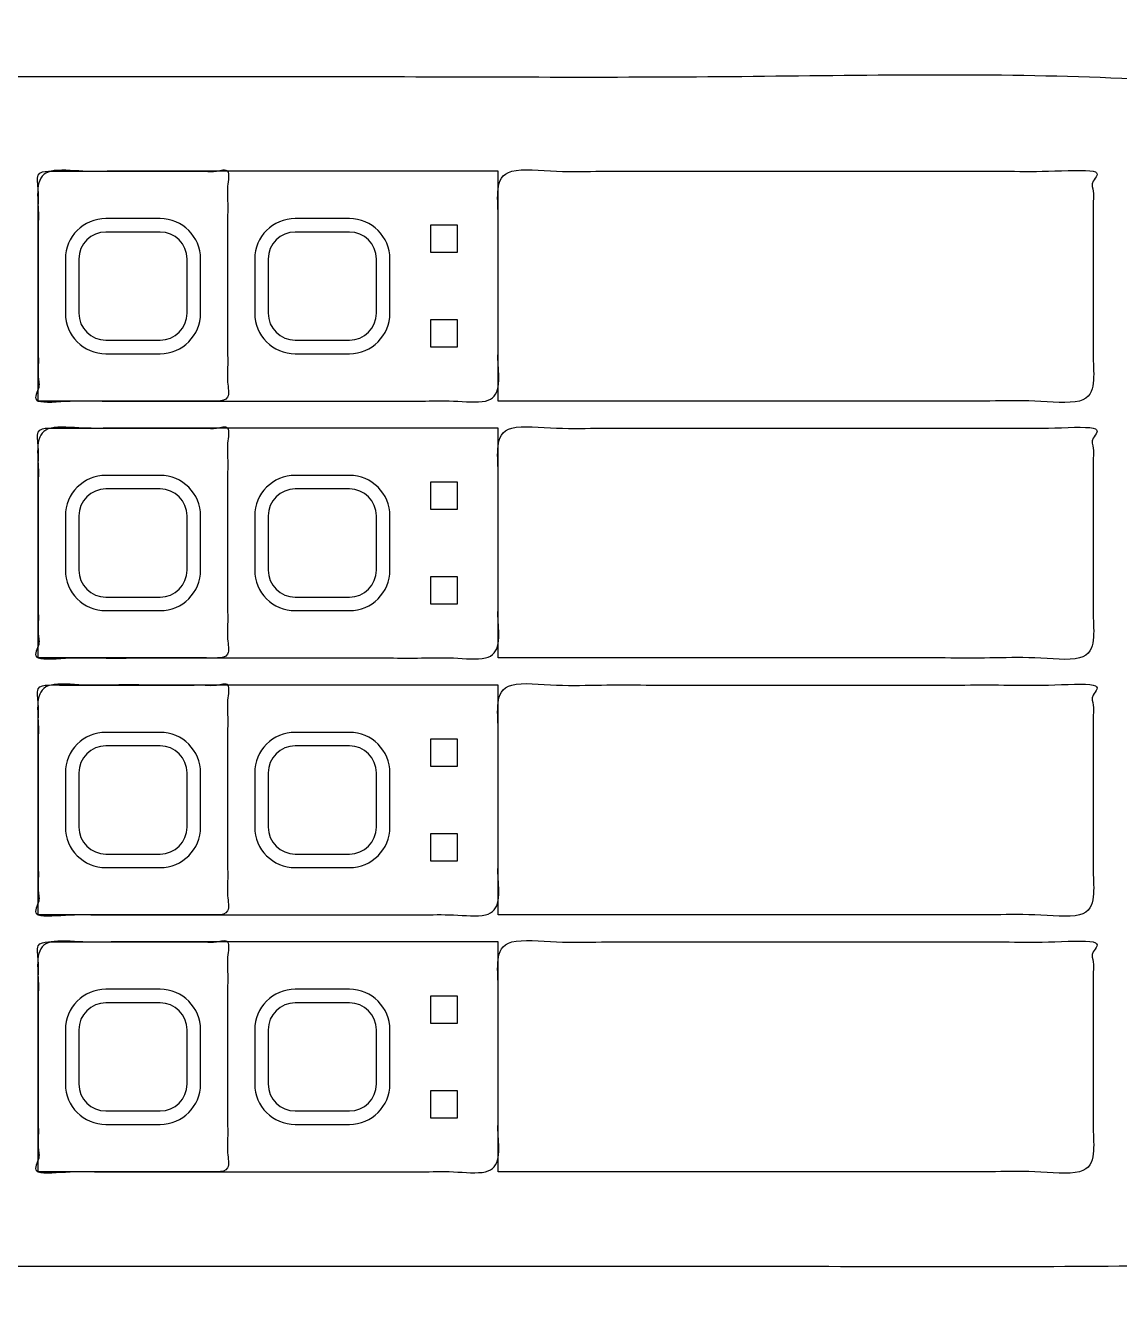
# Model space of a CAD drawing. Header units: millimetres. Extents: x 245 to 654, y -220 to 155.
# Drawn here: x 517.1 to 597.9, y -111.8 to -16.2 of the extents above; entities that cross this region are included whole.
import ezdxf

# ---------------------------------------------------------------- set-up
doc = ezdxf.new("R2010")
doc.units = ezdxf.units.MM
doc.header["$MEASUREMENT"] = 0
doc.layers.add('Default', color=7, linetype='Continuous', true_color=0x000000)

msp = doc.modelspace()

# ---------------------------------------------------------------- linework, layer by layer
at = {"layer": 'Default', "color": 3, "true_color": 0x00ff00}
for p, q in [((527.011, -31.5), (523.011, -31.5)), ((521.011, -33.5), (521.011, -37.5)), ((529.011, -37.5), (529.011, -33.5)), ((523.011, -39.5), (527.011, -39.5)), ((527.011, -50.5), (523.011, -50.5)), ((521.011, -52.5), (521.011, -56.5)), ((529.011, -56.5), (529.011, -52.5)), ((523.011, -58.5), (527.011, -58.5)), ((527.011, -69.5, 24.917), (523.011, -69.5, 24.917)), ((521.011, -71.5, 24.917), (521.011, -75.5, 24.917)), ((529.011, -75.5, 24.917), (529.011, -71.5, 24.917)), ((523.011, -77.5, 24.917), (527.011, -77.5, 24.917)), ((527.011, -88.5, 24.917), (523.011, -88.5, 24.917)), ((521.011, -90.5, 24.917), (521.011, -94.5, 24.917)), ((529.011, -94.5, 24.917), (529.011, -90.5, 24.917)), ((523.011, -96.5, 24.917), (527.011, -96.5, 24.917))]:
    msp.add_line(p, q, dxfattribs=at)
at = {"layer": 'Default', "color": 1, "true_color": 0xff0000}
for p, q in [((541.011, -31.5), (537.011, -31.5)), ((535.011, -33.5), (535.011, -37.5)), ((543.011, -37.5), (543.011, -33.5)), ((537.011, -39.5), (541.011, -39.5)), ((541.011, -50.5), (537.011, -50.5)), ((535.011, -52.5), (535.011, -56.5)), ((543.011, -56.5), (543.011, -52.5)), ((537.011, -58.5), (541.011, -58.5)), ((541.011, -69.5, 24.917), (537.011, -69.5, 24.917)), ((535.011, -71.5, 24.917), (535.011, -75.5, 24.917)), ((543.011, -75.5, 24.917), (543.011, -71.5, 24.917)), ((537.011, -77.5, 24.917), (541.011, -77.5, 24.917)), ((541.011, -88.5, 24.917), (537.011, -88.5, 24.917)), ((535.011, -90.5, 24.917), (535.011, -94.5, 24.917)), ((543.011, -94.5, 24.917), (543.011, -90.5, 24.917)), ((537.011, -96.5, 24.917), (541.011, -96.5, 24.917))]:
    msp.add_line(p, q, dxfattribs=at)
at = {"layer": 'Default'}
for points in [[(527.011, -30.5), (523.011, -30.5)], [(541.011, -30.5), (537.011, -30.5)], [(520.011, -33.5), (520.011, -37.5)], [(530.011, -37.5), (530.011, -33.5)], [(534.011, -33.5), (534.011, -37.5)], [(544.011, -37.5), (544.011, -33.5)], [(523.011, -40.5), (527.011, -40.5)], [(537.011, -40.5), (541.011, -40.5)], [(527.011, -49.5), (523.011, -49.5)], [(541.011, -49.5), (537.011, -49.5)], [(520.011, -52.5), (520.011, -56.5)], [(530.011, -56.5), (530.011, -52.5)], [(534.011, -52.5), (534.011, -56.5)], [(544.011, -56.5), (544.011, -52.5)], [(523.011, -59.5), (527.011, -59.5)], [(537.011, -59.5), (541.011, -59.5)], [(527.011, -68.5), (523.011, -68.5)], [(541.011, -68.5), (537.011, -68.5)], [(520.011, -71.5), (520.011, -75.5)], [(530.011, -75.5), (530.011, -71.5)], [(534.011, -71.5), (534.011, -75.5)], [(544.011, -75.5), (544.011, -71.5)], [(523.011, -78.5), (527.011, -78.5)], [(537.011, -78.5), (541.011, -78.5)], [(527.011, -87.5), (523.011, -87.5)], [(541.011, -87.5), (537.011, -87.5)], [(520.011, -90.5), (520.011, -94.5)], [(530.011, -94.5), (530.011, -90.5)], [(534.011, -90.5), (534.011, -94.5)], [(544.011, -94.5), (544.011, -90.5)], [(523.011, -97.5), (527.011, -97.5)], [(537.011, -97.5), (541.011, -97.5)]]:
    msp.add_lwpolyline(points, dxfattribs=at)
for points in [[(547.011, -33), (549.011, -33), (549.011, -31), (547.011, -31)], [(547.011, -40), (549.011, -40), (549.011, -38), (547.011, -38)], [(547.011, -52), (549.011, -52), (549.011, -50), (547.011, -50)], [(547.011, -59), (549.011, -59), (549.011, -57), (547.011, -57)], [(547.011, -71), (549.011, -71), (549.011, -69), (547.011, -69)], [(547.011, -78), (549.011, -78), (549.011, -76), (547.011, -76)], [(547.011, -90), (549.011, -90), (549.011, -88), (547.011, -88)], [(547.011, -97), (549.011, -97), (549.011, -95), (547.011, -95)]]:
    msp.add_lwpolyline(points, close=True, dxfattribs=at)
for centre, start, end in [((523.011, -33.5), 90, 180), ((527.011, -33.5), 0, 90), ((537.011, -33.5), 90, 180), ((541.011, -33.5), 0, 90), ((523.011, -37.5), 180, 270), ((527.011, -37.5), 270, 0), ((537.011, -37.5), 180, 270), ((541.011, -37.5), 270, 0), ((523.011, -52.5), 90, 180), ((527.011, -52.5), 0, 90), ((537.011, -52.5), 90, 180), ((541.011, -52.5), 0, 90), ((523.011, -56.5), 180, 270), ((527.011, -56.5), 270, 0), ((537.011, -56.5), 180, 270), ((541.011, -56.5), 270, 0), ((523.011, -71.5, 24.917), 90, 180), ((527.011, -71.5, 24.917), 0, 90), ((537.011, -71.5, 24.917), 90, 180), ((541.011, -71.5, 24.917), 0, 90), ((523.011, -75.5, 24.917), 180, 270), ((527.011, -75.5, 24.917), 270, 0), ((537.011, -75.5, 24.917), 180, 270), ((541.011, -75.5, 24.917), 270, 0), ((523.011, -90.5, 24.917), 90, 180), ((527.011, -90.5, 24.917), 0, 90), ((537.011, -90.5, 24.917), 90, 180), ((541.011, -90.5, 24.917), 0, 90), ((523.011, -94.5, 24.917), 180, 270), ((527.011, -94.5, 24.917), 270, 0), ((537.011, -94.5, 24.917), 180, 270), ((541.011, -94.5, 24.917), 270, 0)]:
    msp.add_arc(centre, 3, start, end, dxfattribs=at)
at = {"layer": 'Default', "color": 3, "true_color": 0x00ff00}
for centre, start, end in [((523.011, -33.5), 90, 180), ((527.011, -33.5), 360, 90), ((523.011, -37.5), 180, 270), ((527.011, -37.5), 270, 0), ((523.011, -52.5), 90, 180), ((527.011, -52.5), 360, 90), ((523.011, -56.5), 180, 270), ((527.011, -56.5), 270, 0), ((523.011, -71.5, 24.917), 90, 180), ((527.011, -71.5, 24.917), 360, 90), ((523.011, -75.5, 24.917), 180, 270), ((527.011, -75.5, 24.917), 270, 0), ((523.011, -90.5, 24.917), 90, 180), ((527.011, -90.5, 24.917), 360, 90), ((523.011, -94.5, 24.917), 180, 270), ((527.011, -94.5, 24.917), 270, 0)]:
    msp.add_arc(centre, 2, start, end, dxfattribs=at)
at = {"layer": 'Default', "color": 1, "true_color": 0xff0000}
for centre, start, end in [((537.011, -33.5), 90, 180), ((541.011, -33.5), 360, 90), ((537.011, -37.5), 180, 270), ((541.011, -37.5), 270, 0), ((537.011, -52.5), 90, 180), ((541.011, -52.5), 360, 90), ((537.011, -56.5), 180, 270), ((541.011, -56.5), 270, 0), ((537.011, -71.5, 24.917), 90, 180), ((541.011, -71.5, 24.917), 360, 90), ((537.011, -75.5, 24.917), 180, 270), ((541.011, -75.5, 24.917), 270, 0), ((537.011, -90.5, 24.917), 90, 180), ((541.011, -90.5, 24.917), 360, 90), ((537.011, -94.5, 24.917), 180, 270), ((541.011, -94.5, 24.917), 270, 0)]:
    msp.add_arc(centre, 2, start, end, dxfattribs=at)
at = {"layer": 'Default'}
for points, knots in [([(249.471, -20), (249.471, -64), (249.471, -108), (449.471, -108), (649.471, -108), (649.471, -64), (649.471, -20), (449.471, -20), (249.471, -20)], [-998.356545, -998.356545, -998.356545, -892.914444, -892.914444, -537.627534, -537.627534, -432.185433, -432.185433, -76.898523, -76.898523, -76.898523]), ([(552.011, -27), (552.011, -35.5), (552.011, -44), (535.011, -44), (518.011, -44), (518.011, -35.5), (518.011, -27), (535.011, -27), (552.011, -27)], [40, 40, 40, 50, 50, 65, 65, 75, 75, 90, 90, 90]), ([(518.011, -44), (525.011, -44), (532.011, -44), (532.011, -35.5), (532.011, -27), (525.011, -27), (518.011, -27), (518.011, -35.5), (518.011, -44)], [0, 0, 0, 15.5, 15.5, 32.5, 32.5, 48, 48, 65, 65, 65]), ([(552.011, -44), (574.011, -44), (596.011, -44), (596.011, -35.5), (596.011, -27), (574.011, -27), (552.011, -27), (552.011, -35.5), (552.011, -44)], [0, 0, 0, 15, 15, 25, 25, 40, 40, 50, 50, 50]), ([(518.011, -63), (525.011, -63), (532.011, -63), (532.011, -54.5), (532.011, -46), (525.011, -46), (518.011, -46), (518.011, -54.5), (518.011, -63)], [0, 0, 0, 15.5, 15.5, 32.5, 32.5, 48, 48, 65, 65, 65]), ([(552.011, -63), (574.011, -63), (596.011, -63), (596.011, -54.5), (596.011, -46), (574.011, -46), (552.011, -46), (552.011, -54.5), (552.011, -63)], [0, 0, 0, 15, 15, 25, 25, 40, 40, 50, 50, 50]), ([(552.011, -46), (552.011, -54.5), (552.011, -63), (535.011, -63), (518.011, -63), (518.011, -54.5), (518.011, -46), (535.011, -46), (552.011, -46)], [40, 40, 40, 50, 50, 65, 65, 75, 75, 90, 90, 90]), ([(552.011, -65, 24.917), (552.011, -73.5, 24.917), (552.011, -82, 24.917), (535.011, -82, 24.917), (518.011, -82, 24.917), (518.011, -73.5, 24.917), (518.011, -65, 24.917), (535.011, -65, 24.917), (552.011, -65, 24.917)], [40, 40, 40, 50, 50, 65, 65, 75, 75, 90, 90, 90]), ([(518.011, -82, 24.917), (525.011, -82, 24.917), (532.011, -82, 24.917), (532.011, -73.5, 24.917), (532.011, -65, 24.917), (525.011, -65, 24.917), (518.011, -65, 24.917), (518.011, -73.5, 24.917), (518.011, -82, 24.917)], [0, 0, 0, 15.5, 15.5, 32.5, 32.5, 48, 48, 65, 65, 65]), ([(552.011, -82, 24.917), (574.011, -82, 24.917), (596.011, -82, 24.917), (596.011, -73.5, 24.917), (596.011, -65, 24.917), (574.011, -65, 24.917), (552.011, -65, 24.917), (552.011, -73.5, 24.917), (552.011, -82, 24.917)], [0, 0, 0, 15, 15, 25, 25, 40, 40, 50, 50, 50]), ([(552.011, -84, 24.917), (552.011, -92.5, 24.917), (552.011, -101, 24.917), (535.011, -101, 24.917), (518.011, -101, 24.917), (518.011, -92.5, 24.917), (518.011, -84, 24.917), (535.011, -84, 24.917), (552.011, -84, 24.917)], [40, 40, 40, 50, 50, 65, 65, 75, 75, 90, 90, 90]), ([(518.011, -101, 24.917), (525.011, -101, 24.917), (532.011, -101, 24.917), (532.011, -92.5, 24.917), (532.011, -84, 24.917), (525.011, -84, 24.917), (518.011, -84, 24.917), (518.011, -92.5, 24.917), (518.011, -101, 24.917)], [0, 0, 0, 15.5, 15.5, 32.5, 32.5, 48, 48, 65, 65, 65]), ([(552.011, -101, 24.917), (574.011, -101, 24.917), (596.011, -101, 24.917), (596.011, -92.5, 24.917), (596.011, -84, 24.917), (574.011, -84, 24.917), (552.011, -84, 24.917), (552.011, -92.5, 24.917), (552.011, -101, 24.917)], [0, 0, 0, 15, 15, 25, 25, 40, 40, 50, 50, 50])]:
    msp.add_open_spline(points, degree=2, knots=knots, dxfattribs=at)

doc.saveas('drawing.dxf')
